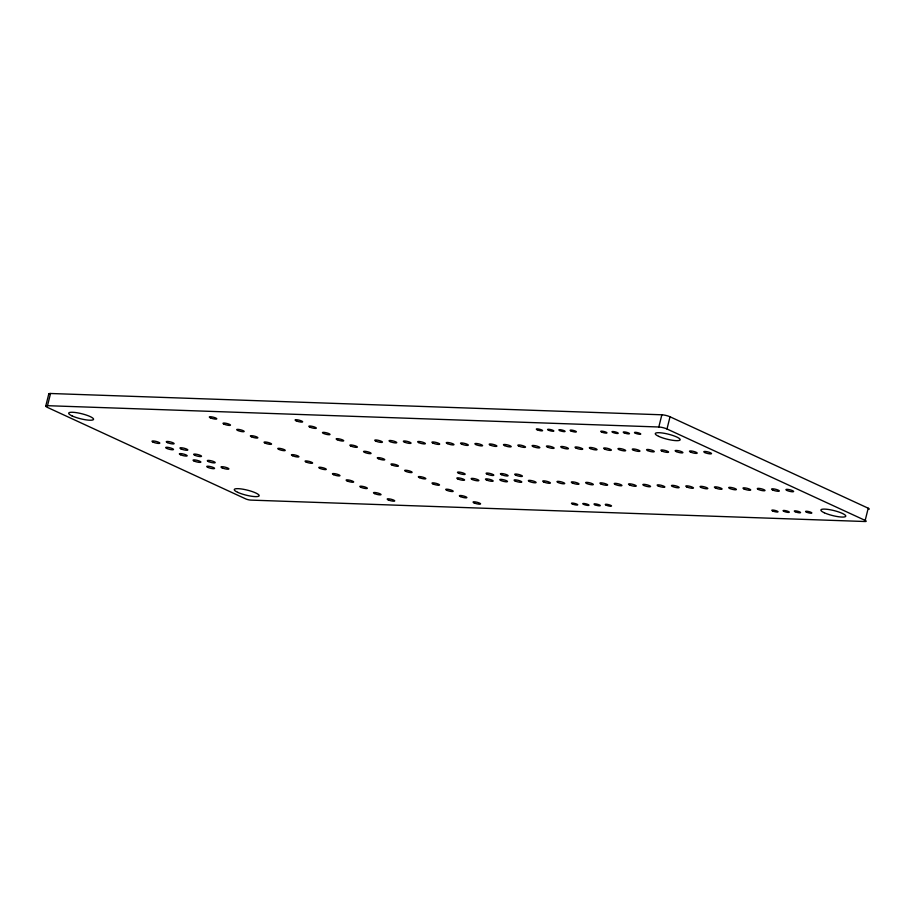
<?xml version="1.0" encoding="UTF-8"?>
<svg xmlns="http://www.w3.org/2000/svg" width="915" height="915" viewBox="0 0 915 915"><rect width="100%" height="100%" fill="white"/><g stroke="black" fill="none" stroke-linecap="round" stroke-linejoin="round"><path stroke-width="1.37" d="M45.75 406.123L48.792 393.919M868.221 508.214L865.178 520.418A3.832 0.766 14 0 1 865.064 521.516L250.779 500.105A3.752 0.755 14 0 1 245.632 498.858L47.328 407.358A5.856 1.178 14 0 1 47.5 405.688L50.542 393.496L661.854 414.792A5.959 1.201 14 0 1 670.032 416.782L868.221 508.214A3.832 0.766 14 0 1 868.827 509.278M47.5 405.688L658.811 426.996L661.854 414.792M865.178 520.418L666.989 428.986L670.032 416.782M48.953 394.274A5.856 1.178 14 0 1 50.542 393.496M658.811 426.996A5.959 1.201 14 0 1 666.989 428.986M615.257 484.47A4.015 0.812 14 0 0 621.823 485.693A4.015 0.812 14 0 0 617.156 483.543A4.015 0.812 14 0 0 615.257 484.47M547.445 447.08A4.015 0.812 14 0 0 554.01 448.304A4.015 0.812 14 0 0 549.343 446.154A4.015 0.812 14 0 0 547.445 447.08M460.405 496.582A3.877 0.778 14 0 0 466.741 497.771A3.877 0.778 14 0 0 462.235 495.69A3.877 0.778 14 0 0 460.405 496.582M237.706 430.45A3.877 0.778 14 0 0 244.042 431.64A3.877 0.778 14 0 0 239.536 429.558A3.877 0.778 14 0 0 237.706 430.45M701.107 487.466A4.015 0.812 14 0 0 707.661 488.69A4.015 0.812 14 0 0 702.995 486.528A4.015 0.812 14 0 0 701.107 487.466M180.404 454.721A4.072 0.824 14 0 0 187.06 455.967A4.072 0.824 14 0 0 182.325 453.783A4.072 0.824 14 0 0 180.404 454.721M208.391 461.537A4.072 0.824 14 0 0 215.059 462.784A4.072 0.824 14 0 0 210.313 460.588A4.072 0.824 14 0 0 208.391 461.537M347.197 480.97A3.877 0.778 14 0 0 353.533 482.148A3.877 0.778 14 0 0 349.027 480.066A3.877 0.778 14 0 0 347.197 480.97M586.652 483.475A4.015 0.812 14 0 0 593.206 484.698A4.015 0.812 14 0 0 588.539 482.548A4.015 0.812 14 0 0 586.652 483.475M333.506 474.656A3.877 0.778 14 0 0 339.842 475.834A3.877 0.778 14 0 0 335.336 473.753A3.877 0.778 14 0 0 333.506 474.656M572.344 482.971A4.015 0.812 14 0 0 578.898 484.195A4.015 0.812 14 0 0 574.231 482.045A4.015 0.812 14 0 0 572.344 482.971M319.827 468.343A3.877 0.778 14 0 0 326.152 469.521A3.877 0.778 14 0 0 321.645 467.439A3.877 0.778 14 0 0 319.827 468.343M558.036 482.479A4.015 0.812 14 0 0 564.589 483.703A4.015 0.812 14 0 0 559.923 481.542A4.015 0.812 14 0 0 558.036 482.479M306.136 462.029A3.877 0.778 14 0 0 312.473 463.207A3.877 0.778 14 0 0 307.966 461.126A3.877 0.778 14 0 0 306.136 462.029M543.727 481.976A4.015 0.812 14 0 0 550.281 483.2A4.015 0.812 14 0 0 545.615 481.05A4.015 0.812 14 0 0 543.727 481.976M292.445 455.704A3.877 0.778 14 0 0 298.782 456.894A3.877 0.778 14 0 0 294.275 454.812A3.877 0.778 14 0 0 292.445 455.704M529.419 481.484A4.015 0.812 14 0 0 535.973 482.708A4.015 0.812 14 0 0 531.306 480.547A4.015 0.812 14 0 0 529.419 481.484M278.766 449.391A3.877 0.778 14 0 0 285.103 450.58A3.877 0.778 14 0 0 280.585 448.499A3.877 0.778 14 0 0 278.766 449.391M686.799 486.963A4.015 0.812 14 0 0 693.353 488.187A4.015 0.812 14 0 0 688.686 486.037A4.015 0.812 14 0 0 686.799 486.963M222.082 467.851A4.072 0.824 14 0 0 228.75 469.098A4.072 0.824 14 0 0 224.003 466.902A4.072 0.824 14 0 0 222.082 467.851M515.728 475.16A4.015 0.812 14 0 0 522.293 476.383A4.015 0.812 14 0 0 517.627 474.233A4.015 0.812 14 0 0 515.728 475.16M194.094 461.034A4.072 0.824 14 0 0 200.751 462.281A4.072 0.824 14 0 0 196.016 460.096A4.072 0.824 14 0 0 194.094 461.034M501.431 474.668A4.015 0.812 14 0 0 507.985 475.892A4.015 0.812 14 0 0 503.319 473.741A4.015 0.812 14 0 0 501.431 474.668M533.148 446.589A4.015 0.812 14 0 0 539.701 447.812A4.015 0.812 14 0 0 535.035 445.651A4.015 0.812 14 0 0 533.148 446.589M446.726 490.268A3.877 0.778 14 0 0 453.062 491.458A3.877 0.778 14 0 0 448.556 489.376A3.877 0.778 14 0 0 446.726 490.268M433.035 483.955A3.877 0.778 14 0 0 439.372 485.144A3.877 0.778 14 0 0 434.865 483.063A3.877 0.778 14 0 0 433.035 483.955M518.839 446.085A4.015 0.812 14 0 0 525.393 447.309A4.015 0.812 14 0 0 520.726 445.159A4.015 0.812 14 0 0 518.839 446.085M474.096 502.895A3.877 0.778 14 0 0 480.432 504.085A3.877 0.778 14 0 0 475.926 502.003A3.877 0.778 14 0 0 474.096 502.895M643.874 485.465A4.015 0.812 14 0 0 650.428 486.688A4.015 0.812 14 0 0 645.773 484.538A4.015 0.812 14 0 0 643.874 485.465M561.753 447.584A4.015 0.812 14 0 0 568.318 448.808A4.015 0.812 14 0 0 563.651 446.657A4.015 0.812 14 0 0 561.753 447.584M72.102 415.925A12.833 2.585 14 0 0 93.09 419.836A12.833 2.585 14 0 0 78.152 412.951A12.833 2.585 14 0 0 72.102 415.925M658.697 436.363A12.833 2.585 14 0 0 679.673 440.287A12.833 2.585 14 0 0 664.748 433.39A12.833 2.585 14 0 0 658.697 436.363M323.544 433.447A3.877 0.778 14 0 0 329.88 434.625A3.877 0.778 14 0 0 325.374 432.543A3.877 0.778 14 0 0 323.544 433.447M418.681 442.597A4.015 0.812 14 0 0 425.246 443.821A4.015 0.812 14 0 0 420.58 441.671A4.015 0.812 14 0 0 418.681 442.597M624.121 432.829A3.214 0.641 14 0 0 629.371 433.801A3.214 0.641 14 0 0 625.631 432.086A3.214 0.641 14 0 0 624.121 432.829M647.603 450.569A4.015 0.812 14 0 0 654.156 451.793A4.015 0.812 14 0 0 649.49 449.642A4.015 0.812 14 0 0 647.603 450.569M661.911 451.072A4.015 0.812 14 0 0 668.465 452.296A4.015 0.812 14 0 0 663.798 450.146A4.015 0.812 14 0 0 661.911 451.072M676.219 451.575A4.015 0.812 14 0 0 682.773 452.799A4.015 0.812 14 0 0 678.106 450.638A4.015 0.812 14 0 0 676.219 451.575M690.516 452.067A4.015 0.812 14 0 0 697.081 453.291A4.015 0.812 14 0 0 692.415 451.141A4.015 0.812 14 0 0 690.516 452.067M704.825 452.57A4.015 0.812 14 0 0 711.39 453.794A4.015 0.812 14 0 0 706.723 451.644A4.015 0.812 14 0 0 704.825 452.57M786.946 490.451A4.015 0.812 14 0 0 793.499 491.675A4.015 0.812 14 0 0 788.833 489.525A4.015 0.812 14 0 0 786.946 490.451M772.637 489.96A4.015 0.812 14 0 0 779.203 491.183A4.015 0.812 14 0 0 774.536 489.022A4.015 0.812 14 0 0 772.637 489.96M758.329 489.456A4.015 0.812 14 0 0 764.894 490.68A4.015 0.812 14 0 0 760.228 488.53A4.015 0.812 14 0 0 758.329 489.456M744.021 488.953A4.015 0.812 14 0 0 750.586 490.177A4.015 0.812 14 0 0 745.919 488.027A4.015 0.812 14 0 0 744.021 488.953M729.712 488.461A4.015 0.812 14 0 0 736.278 489.685A4.015 0.812 14 0 0 731.611 487.535A4.015 0.812 14 0 0 729.712 488.461M715.416 487.958A4.015 0.812 14 0 0 721.969 489.182A4.015 0.812 14 0 0 717.303 487.032A4.015 0.812 14 0 0 715.416 487.958M405.665 471.328A3.877 0.778 14 0 0 412.002 472.506A3.877 0.778 14 0 0 407.495 470.436A3.877 0.778 14 0 0 405.665 471.328M504.531 445.594A4.015 0.812 14 0 0 511.085 446.806A4.015 0.812 14 0 0 506.418 444.656A4.015 0.812 14 0 0 504.531 445.594M490.223 445.09A4.015 0.812 14 0 0 496.776 446.314A4.015 0.812 14 0 0 492.11 444.164A4.015 0.812 14 0 0 490.223 445.09M419.356 477.641A3.877 0.778 14 0 0 425.681 478.831A3.877 0.778 14 0 0 421.175 476.749A3.877 0.778 14 0 0 419.356 477.641M475.914 444.587A4.015 0.812 14 0 0 482.468 445.811A4.015 0.812 14 0 0 477.802 443.661A4.015 0.812 14 0 0 475.914 444.587M461.606 444.095A4.015 0.812 14 0 0 468.171 445.319A4.015 0.812 14 0 0 463.505 443.157A4.015 0.812 14 0 0 461.606 444.095M559.74 430.588A3.214 0.641 14 0 0 564.99 431.56A3.214 0.641 14 0 0 561.25 429.844A3.214 0.641 14 0 0 559.74 430.588M590.369 448.579A4.015 0.812 14 0 0 596.935 449.803A4.015 0.812 14 0 0 592.268 447.652A4.015 0.812 14 0 0 590.369 448.579M296.174 420.82A3.877 0.778 14 0 0 302.51 421.998A3.877 0.778 14 0 0 298.004 419.916A3.877 0.778 14 0 0 296.174 420.82M604.678 449.082A4.015 0.812 14 0 0 611.231 450.306A4.015 0.812 14 0 0 606.565 448.144A4.015 0.812 14 0 0 604.678 449.082M210.336 417.823A3.877 0.778 14 0 0 216.661 419.001A3.877 0.778 14 0 0 212.154 416.931A3.877 0.778 14 0 0 210.336 417.823M612.856 432.429A3.214 0.641 14 0 0 618.105 433.413A3.214 0.641 14 0 0 614.365 431.686A3.214 0.641 14 0 0 612.856 432.429M618.986 449.574A4.015 0.812 14 0 0 625.54 450.798A4.015 0.812 14 0 0 620.873 448.647A4.015 0.812 14 0 0 618.986 449.574M633.294 450.077A4.015 0.812 14 0 0 639.848 451.301A4.015 0.812 14 0 0 635.182 449.151A4.015 0.812 14 0 0 633.294 450.077M635.387 433.218A3.214 0.641 14 0 0 640.626 434.202A3.214 0.641 14 0 0 636.897 432.475A3.214 0.641 14 0 0 635.387 433.218M388.257 499.91A3.877 0.778 14 0 0 394.594 501.088A3.877 0.778 14 0 0 390.076 499.007A3.877 0.778 14 0 0 388.257 499.91M374.567 493.597A3.877 0.778 14 0 0 380.903 494.775A3.877 0.778 14 0 0 376.397 492.693A3.877 0.778 14 0 0 374.567 493.597M360.876 487.283A3.877 0.778 14 0 0 367.212 488.461A3.877 0.778 14 0 0 362.706 486.38A3.877 0.778 14 0 0 360.876 487.283M251.385 436.764A3.877 0.778 14 0 0 257.721 437.953A3.877 0.778 14 0 0 253.215 435.872A3.877 0.778 14 0 0 251.385 436.764M224.015 424.137A3.877 0.778 14 0 0 230.351 425.315A3.877 0.778 14 0 0 225.845 423.245A3.877 0.778 14 0 0 224.015 424.137M601.59 432.04A3.214 0.641 14 0 0 606.839 433.024A3.214 0.641 14 0 0 603.099 431.297A3.214 0.641 14 0 0 601.59 432.04M629.566 484.973A4.015 0.812 14 0 0 636.131 486.197A4.015 0.812 14 0 0 631.464 484.035A4.015 0.812 14 0 0 629.566 484.973M600.949 483.966A4.015 0.812 14 0 0 607.514 485.19A4.015 0.812 14 0 0 602.848 483.04A4.015 0.812 14 0 0 600.949 483.966M672.491 486.46A4.015 0.812 14 0 0 679.044 487.684A4.015 0.812 14 0 0 674.378 485.533A4.015 0.812 14 0 0 672.491 486.46M472.186 479.483A4.015 0.812 14 0 0 478.751 480.707A4.015 0.812 14 0 0 474.084 478.556A4.015 0.812 14 0 0 472.186 479.483M487.123 474.164A4.015 0.812 14 0 0 493.677 475.388A4.015 0.812 14 0 0 489.01 473.238A4.015 0.812 14 0 0 487.123 474.164M375.768 441.099A4.015 0.812 14 0 0 382.321 442.322A4.015 0.812 14 0 0 377.655 440.172A4.015 0.812 14 0 0 375.768 441.099M658.182 485.968A4.015 0.812 14 0 0 664.736 487.192A4.015 0.812 14 0 0 660.07 485.041A4.015 0.812 14 0 0 658.182 485.968M457.889 478.991A4.015 0.812 14 0 0 464.443 480.215A4.015 0.812 14 0 0 459.776 478.053A4.015 0.812 14 0 0 457.889 478.991M458.507 473.169A4.015 0.812 14 0 0 465.06 474.393A4.015 0.812 14 0 0 460.394 472.243A4.015 0.812 14 0 0 458.507 473.169M309.865 427.133A3.877 0.778 14 0 0 316.19 428.312A3.877 0.778 14 0 0 311.683 426.23A3.877 0.778 14 0 0 309.865 427.133M350.914 446.074A3.877 0.778 14 0 0 357.25 447.252A3.877 0.778 14 0 0 352.744 445.17A3.877 0.778 14 0 0 350.914 446.074M364.605 452.387A3.877 0.778 14 0 0 370.941 453.566A3.877 0.778 14 0 0 366.435 451.484A3.877 0.778 14 0 0 364.605 452.387M207.774 467.348A4.072 0.824 14 0 0 214.442 468.594A4.072 0.824 14 0 0 209.695 466.41A4.072 0.824 14 0 0 207.774 467.348M806.47 512.148A3.214 0.641 14 0 0 811.708 513.132A3.214 0.641 14 0 0 807.979 511.405A3.214 0.641 14 0 0 806.47 512.148M795.204 511.76A3.214 0.641 14 0 0 800.442 512.732A3.214 0.641 14 0 0 796.713 511.016A3.214 0.641 14 0 0 795.204 511.76M783.938 511.359A3.214 0.641 14 0 0 789.176 512.343A3.214 0.641 14 0 0 785.447 510.616A3.214 0.641 14 0 0 783.938 511.359M772.672 510.97A3.214 0.641 14 0 0 777.91 511.954A3.214 0.641 14 0 0 774.182 510.227A3.214 0.641 14 0 0 772.672 510.97M390.076 441.602A4.015 0.812 14 0 0 396.63 442.826A4.015 0.812 14 0 0 391.963 440.675A4.015 0.812 14 0 0 390.076 441.602M404.384 442.094A4.015 0.812 14 0 0 410.938 443.318A4.015 0.812 14 0 0 406.271 441.167A4.015 0.812 14 0 0 404.384 442.094M337.235 439.76A3.877 0.778 14 0 0 343.571 440.938A3.877 0.778 14 0 0 339.065 438.857A3.877 0.778 14 0 0 337.235 439.76M265.075 443.077A3.877 0.778 14 0 0 271.412 444.267A3.877 0.778 14 0 0 266.906 442.185A3.877 0.778 14 0 0 265.075 443.077M515.111 480.981A4.015 0.812 14 0 0 521.664 482.205A4.015 0.812 14 0 0 516.998 480.055A4.015 0.812 14 0 0 515.111 480.981M500.802 480.478A4.015 0.812 14 0 0 507.368 481.702A4.015 0.812 14 0 0 502.701 479.551A4.015 0.812 14 0 0 500.802 480.478M181.021 448.91A4.072 0.824 14 0 0 187.689 450.146A4.072 0.824 14 0 0 182.943 447.961A4.072 0.824 14 0 0 181.021 448.91M153.034 442.094A4.072 0.824 14 0 0 159.69 443.34A4.072 0.824 14 0 0 154.955 441.156A4.072 0.824 14 0 0 153.034 442.094M166.713 448.407A4.072 0.824 14 0 0 173.381 449.654A4.072 0.824 14 0 0 168.635 447.469A4.072 0.824 14 0 0 166.713 448.407M194.712 455.224A4.072 0.824 14 0 0 201.369 456.471A4.072 0.824 14 0 0 196.633 454.275A4.072 0.824 14 0 0 194.712 455.224M824.301 512.766A12.833 2.585 14 0 0 845.288 516.689A12.833 2.585 14 0 0 830.351 509.792A12.833 2.585 14 0 0 824.301 512.766M237.706 492.327A12.833 2.585 14 0 0 258.693 496.239A12.833 2.585 14 0 0 243.767 489.353A12.833 2.585 14 0 0 237.706 492.327M167.342 442.597A4.072 0.824 14 0 0 173.999 443.832A4.072 0.824 14 0 0 169.264 441.648A4.072 0.824 14 0 0 167.342 442.597M571.006 430.976A3.214 0.641 14 0 0 576.244 431.96A3.214 0.641 14 0 0 572.515 430.233A3.214 0.641 14 0 0 571.006 430.976M572.367 503.993A3.214 0.641 14 0 0 577.617 504.966A3.214 0.641 14 0 0 573.888 503.25A3.214 0.641 14 0 0 572.367 503.993M583.633 504.382A3.214 0.641 14 0 0 588.883 505.366A3.214 0.641 14 0 0 585.154 503.639A3.214 0.641 14 0 0 583.633 504.382M594.899 504.771A3.214 0.641 14 0 0 600.149 505.755A3.214 0.641 14 0 0 596.42 504.028A3.214 0.641 14 0 0 594.899 504.771M606.165 505.172A3.214 0.641 14 0 0 611.414 506.144A3.214 0.641 14 0 0 607.674 504.428A3.214 0.641 14 0 0 606.165 505.172M378.295 458.701A3.877 0.778 14 0 0 384.632 459.879A3.877 0.778 14 0 0 380.114 457.809A3.877 0.778 14 0 0 378.295 458.701M391.975 465.014A3.877 0.778 14 0 0 398.311 466.193A3.877 0.778 14 0 0 393.805 464.122A3.877 0.778 14 0 0 391.975 465.014M447.298 443.592A4.015 0.812 14 0 0 453.863 444.816A4.015 0.812 14 0 0 449.196 442.666A4.015 0.812 14 0 0 447.298 443.592M486.494 479.986A4.015 0.812 14 0 0 493.059 481.21A4.015 0.812 14 0 0 488.393 479.06A4.015 0.812 14 0 0 486.494 479.986M576.061 448.076A4.015 0.812 14 0 0 582.626 449.299A4.015 0.812 14 0 0 577.96 447.149A4.015 0.812 14 0 0 576.061 448.076M432.989 443.1A4.015 0.812 14 0 0 439.555 444.324A4.015 0.812 14 0 0 434.888 442.162A4.015 0.812 14 0 0 432.989 443.1M548.474 430.187A3.214 0.641 14 0 0 553.724 431.171A3.214 0.641 14 0 0 549.984 429.444A3.214 0.641 14 0 0 548.474 430.187M537.208 429.798A3.214 0.641 14 0 0 542.458 430.782A3.214 0.641 14 0 0 538.718 429.055A3.214 0.641 14 0 0 537.208 429.798"/></g></svg>
